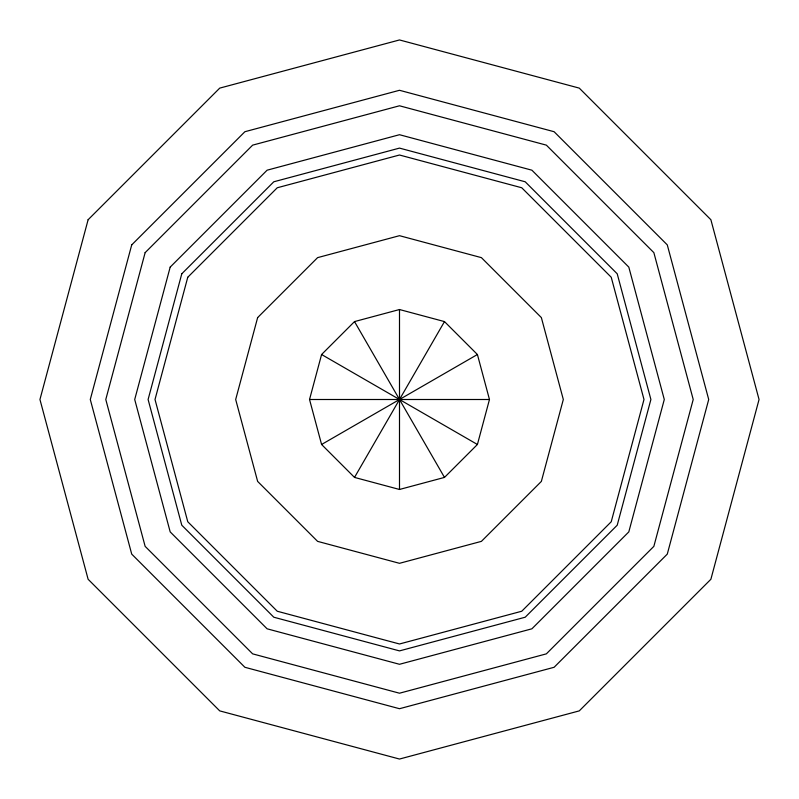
<?xml version="1.0" encoding="UTF-8"?>
<svg xmlns="http://www.w3.org/2000/svg" width="799" height="799" viewBox="0 0 799 799"><rect width="100%" height="100%" fill="white"/><g stroke="black" fill="none" stroke-linecap="round" stroke-linejoin="round"><path stroke-width="1.2" d="M309.533 399.5L321.588 354.516L354.516 321.588L399.5 309.533L444.484 321.588L477.412 354.516L489.467 399.5L477.412 444.484L444.484 477.412L399.5 489.467L354.516 477.412L321.588 444.484L309.533 399.5L489.467 399.5M354.516 477.412L444.484 321.588M321.588 444.484L477.412 354.516M321.588 354.516L477.412 444.484M354.516 321.588L444.484 477.412M399.5 309.533L399.5 489.467M88.12 219.725L39.95 399.5L88.12 579.275L219.725 710.88L399.5 759.05L579.275 710.88L710.88 579.275L759.05 399.5L710.88 219.725L579.275 88.12L399.5 39.95L219.725 88.12L88.12 219.725M131.715 244.893L90.287 399.5L131.715 554.106L244.893 667.285L399.5 708.713L554.106 667.285L667.285 554.106L708.713 399.5L667.285 244.893L554.106 131.715L399.5 90.287L244.893 131.715L131.715 244.893M145.138 252.644L105.788 399.5L145.138 546.356L252.644 653.862L399.5 693.212L546.356 653.862L653.862 546.356L693.212 399.5L653.862 252.644L546.356 145.138L399.5 105.788L252.644 145.138L145.138 252.644M170.187 267.106L134.711 399.5L170.187 531.894L267.106 628.813L399.5 664.289L531.894 628.813L628.813 531.894L664.289 399.5L628.813 267.106L531.894 170.187L399.5 134.711L267.106 170.187L170.187 267.106M181.782 273.797L148.105 399.5L181.782 525.203L273.797 617.218L399.5 650.895L525.203 617.218L617.218 525.203L650.895 399.5L617.218 273.797L525.203 181.782L399.5 148.105L273.797 181.782L181.782 273.797M187.765 277.253L155.006 399.5L187.765 521.747L277.253 611.235L399.5 643.994L521.747 611.235L611.235 521.747L643.994 399.5L611.235 277.253L521.747 187.765L399.5 155.006L277.253 187.765L187.765 277.253M257.638 317.593L235.685 399.5L257.638 481.407L317.593 541.362L399.5 563.315L481.407 541.362L541.362 481.407L563.315 399.5L541.362 317.593L481.407 257.638L399.5 235.685L317.593 257.638L257.638 317.593"/></g></svg>
